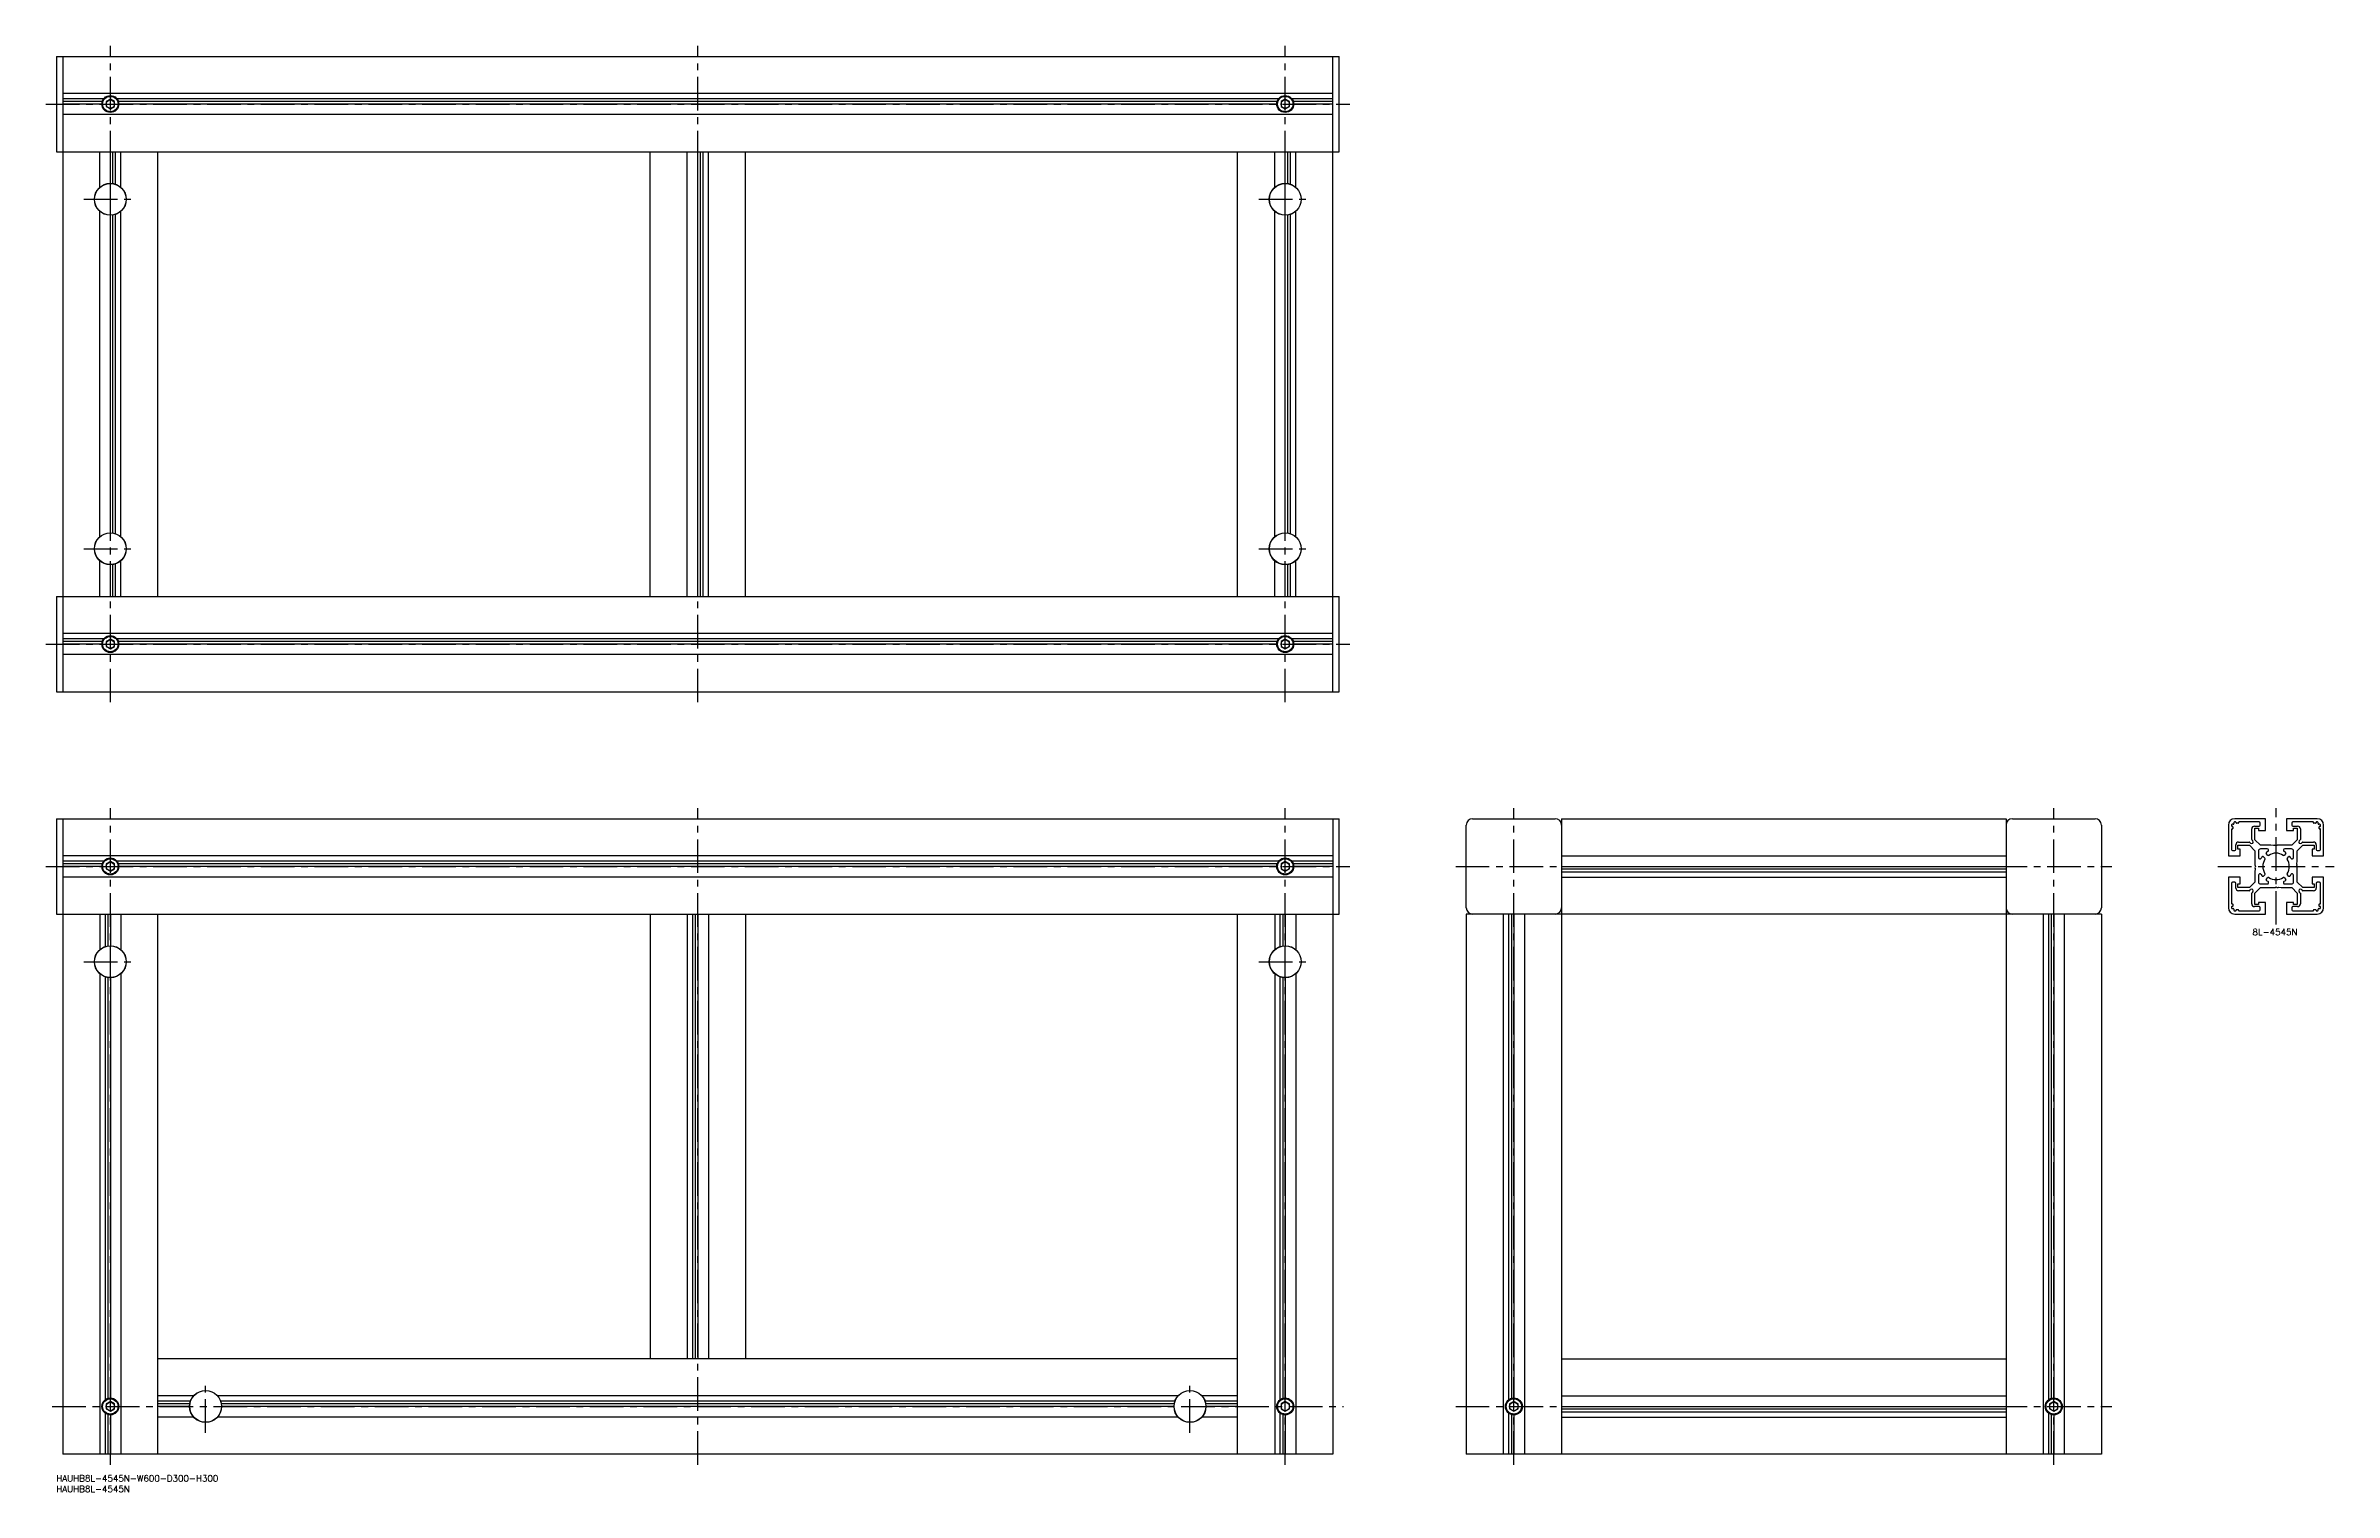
# Model space of a CAD drawing. Extents: x -5 to 1076, y -8 to 675.
import ezdxf

# ---------------------------------------------------------------- set-up
doc = ezdxf.new("R2010")
doc.units = 0
doc.header["$LTSCALE"] = 0.5
doc.linetypes.add('CENTER', pattern=[50.8, 31.75, -6.35, 6.35, -6.35])
for name, color, linetype in [('MSM_CENTER', 1, 'CENTER'), ('MSM_CONTINUOUS', 7, 'CONTINUOUS'), ('MSM_NARROW', 5, 'CONTINUOUS'), ('MSM_PART_NUMBER', 7, 'CONTINUOUS')]:
    doc.layers.add(name, color=color, linetype=linetype)
doc.styles.get("Standard").update_dxf_attribs({"font": 'txt.shx', "height": 3, "bigfont": 'bigfont.shx'})

# ---------------------------------------------------------------- blocks, each defined once
blk = doc.blocks.new('*U8')
at = {"layer": 'MSM_PART_NUMBER'}
blk.add_text('HAUHB8L-4545N-W600-D300-H300', height=3, dxfattribs=at).set_placement((0, -3))
blk = doc.blocks.new('*U9')
at = {"layer": 'MSM_PART_NUMBER'}
blk.add_text('HAUHB8L-4545N', height=3, dxfattribs=at).set_placement((0, -8))
blk = doc.blocks.new('*U10')
at = {"layer": 'MSM_PART_NUMBER'}
blk.add_text('8L-4545N', height=3, dxfattribs=at).set_placement((1037.4, 255))

msp = doc.modelspace()

# ---------------------------------------------------------------- linework, layer by layer
at = {"layer": 'MSM_CENTER'}
for p, q in [((25.5, 365), (25.5, 675)), ((303, 365), (303, 675)), ((580.5, 365), (580.5, 675)), ((-5, 647.5), (611, 647.5)), ((13, 602.5), (38.1, 602.5)), ((568, 602.5), (593.1, 602.5)), ((13, 437.5), (38.1, 437.5)), ((568, 437.5), (593.1, 437.5)), ((-5, 392.5), (611, 392.5)), ((25.5, 5), (25.5, 315)), ((303, 5), (303, 315)), ((580.5, 5), (580.5, 315)), ((688.5, 5), (688.5, 315)), ((943.5, 5), (943.5, 315)), ((1048.5, 260), (1048.5, 315)), ((-5, 287.5), (611, 287.5)), ((661, 287.5), (971, 287.5)), ((1021, 287.5), (1076, 287.5)), ((13, 242.5), (38.1, 242.5)), ((568, 242.5), (593.1, 242.5)), ((70.5, 20), (70.5, 45)), ((535.5, 20), (535.5, 45)), ((-2, 32.5), (608, 32.5)), ((661, 32.5), (971, 32.5))]:
    msp.add_line(p, q, dxfattribs=at)
at = {"layer": 'MSM_CONTINUOUS'}
for p, q in [((0, 670), (606, 670)), ((0, 670), (0, 625)), ((3, 670), (3, 370)), ((603, 370), (603, 670)), ((606, 625), (606, 670)), ((603, 652.5), (3, 652.5)), ((22.4, 650), (3, 650)), ((21.7, 648.7), (3, 648.7)), ((25.5, 649.8), (23.5, 648.7)), ((23.5, 648.7), (23.5, 646.3)), ((27.5, 648.7), (25.5, 649.8)), ((27.5, 646.3), (27.5, 648.7)), ((577.4, 650), (28.6, 650)), ((576.7, 648.7), (29.3, 648.7)), ((580.5, 649.8), (578.5, 648.7)), ((578.5, 648.7), (578.5, 646.3)), ((582.5, 648.7), (580.5, 649.8)), ((582.5, 646.3), (582.5, 648.7)), ((603, 650), (583.6, 650)), ((603, 648.7), (584.3, 648.7)), ((21.5, 647.5), (3, 647.5)), ((603, 642.5), (3, 642.5)), ((23.5, 646.3), (25.5, 645.2)), ((25.5, 645.2), (27.5, 646.3)), ((576.5, 647.5), (29.5, 647.5)), ((578.5, 646.3), (580.5, 645.2)), ((580.5, 645.2), (582.5, 646.3)), ((603, 647.5), (584.5, 647.5)), ((0, 625), (606, 625)), ((20.5, 608.2), (20.5, 625)), ((25.5, 610), (25.5, 625)), ((26.7, 610), (26.7, 625)), ((28, 609.6), (28, 625)), ((30.5, 608.2), (30.5, 625)), ((48, 415), (48, 625)), ((280.5, 415), (280.5, 625)), ((298, 415), (298, 625)), ((303, 415), (303, 625)), ((304.2, 415), (304.2, 625)), ((305.5, 415), (305.5, 625)), ((308, 415), (308, 625)), ((325.5, 415), (325.5, 625)), ((558, 415), (558, 625)), ((575.5, 608.2), (575.5, 625)), ((580.5, 610), (580.5, 625)), ((581.7, 610), (581.7, 625)), ((583, 609.6), (583, 625)), ((585.5, 608.2), (585.5, 625)), ((22.5, 609.4), (22.5, 609.4)), ((28.5, 609.4), (28.5, 609.4)), ((577.5, 609.4), (577.5, 609.4)), ((583.5, 609.4), (583.5, 609.4)), ((20.5, 443.2), (20.5, 596.8)), ((25.5, 445), (25.5, 595)), ((26.7, 445), (26.7, 595)), ((28, 444.6), (28, 595.4)), ((30.5, 443.2), (30.5, 596.8)), ((575.5, 443.2), (575.5, 596.8)), ((580.5, 445), (580.5, 595)), ((581.7, 445), (581.7, 595)), ((583, 444.6), (583, 595.4)), ((585.5, 443.2), (585.5, 596.8)), ((20.5, 415), (20.5, 431.8)), ((22.5, 430.6), (22.5, 430.6)), ((25.5, 415), (25.5, 430)), ((26.7, 415), (26.7, 430)), ((28, 415), (28, 430.4)), ((28.5, 430.6), (28.5, 430.6)), ((30.5, 415), (30.5, 431.8)), ((575.5, 415), (575.5, 431.8)), ((577.5, 430.6), (577.5, 430.6)), ((580.5, 415), (580.5, 430)), ((581.7, 415), (581.7, 430)), ((583, 415), (583, 430.4)), ((583.5, 430.6), (583.5, 430.6)), ((585.5, 415), (585.5, 431.8)), ((0, 415), (606, 415)), ((0, 415), (0, 370)), ((606, 370), (606, 415)), ((603, 397.5), (3, 397.5)), ((22.4, 395), (3, 395)), ((21.7, 393.7), (3, 393.7)), ((21.5, 392.5), (3, 392.5)), ((25.5, 394.8), (23.5, 393.7)), ((23.5, 393.7), (23.5, 391.3)), ((23.5, 391.3), (25.5, 390.2)), ((27.5, 393.7), (25.5, 394.8)), ((25.5, 390.2), (27.5, 391.3)), ((27.5, 391.3), (27.5, 393.7)), ((577.4, 395), (28.6, 395)), ((576.7, 393.7), (29.3, 393.7)), ((576.5, 392.5), (29.5, 392.5)), ((580.5, 394.8), (578.5, 393.7)), ((578.5, 393.7), (578.5, 391.3)), ((578.5, 391.3), (580.5, 390.2)), ((582.5, 393.7), (580.5, 394.8)), ((580.5, 390.2), (582.5, 391.3)), ((582.5, 391.3), (582.5, 393.7)), ((603, 395), (583.6, 395)), ((603, 393.7), (584.3, 393.7)), ((603, 392.5), (584.5, 392.5)), ((603, 387.5), (3, 387.5)), ((0, 370), (606, 370)), ((0, 310), (0, 265)), ((0, 310), (606, 310)), ((3, 310), (3, 10)), ((603, 310), (603, 10)), ((606, 265), (606, 310)), ((666, 268), (666, 307)), ((669, 310), (708, 310)), ((711, 310), (711, 10)), ((711, 310), (921, 310)), ((921, 310), (921, 10)), ((924, 310), (963, 310)), ((966, 307), (966, 268)), ((1026, 307), (1026, 292.5)), ((1027.5, 307.1), (1027.5, 306.6)), ((1027.5, 305), (1027.5, 295.5)), ((1027.7, 306.4), (1027.9, 306.4)), ((1027.9, 305.2), (1027.7, 305.2)), ((1028.3, 307.4), (1027.8, 307.4)), ((1028.1, 306.2), (1028.1, 305.4)), ((1028.6, 308.2), (1028.6, 307.7)), ((1029.4, 308.5), (1028.9, 308.5)), ((1043.5, 310), (1029, 310)), ((1029.6, 308.1), (1029.6, 308.3)), ((1030.6, 307.9), (1029.8, 307.9)), ((1030.8, 308.3), (1030.8, 308.1)), ((1040.5, 308.5), (1031, 308.5)), ((1037, 300.2), (1037, 305.2)), ((1038.3, 306.5), (1040.5, 306.5)), ((1038.5, 300.1), (1038.5, 305.5)), ((1038.5, 305.5), (1040.3, 305.5)), ((1040.3, 305.5), (1040.3, 304.5)), ((1040.3, 304.5), (1043.5, 304.5)), ((1041, 307), (1041, 308)), ((1043.5, 304.5), (1043.5, 310)), ((1053.5, 310), (1053.5, 304.5)), ((1068, 310), (1053.5, 310)), ((1053.5, 304.5), (1056.7, 304.5)), ((1056, 308), (1056, 307)), ((1066, 308.5), (1056.5, 308.5)), ((1056.5, 306.5), (1058.7, 306.5)), ((1056.7, 304.5), (1056.7, 305.5)), ((1056.7, 305.5), (1058.5, 305.5)), ((1058.5, 305.5), (1058.5, 300.1)), ((1060, 305.2), (1060, 300.2)), ((1066.2, 308.1), (1066.2, 308.3)), ((1067.2, 307.9), (1066.4, 307.9)), ((1067.4, 308.3), (1067.4, 308.1)), ((1068.1, 308.5), (1067.6, 308.5)), ((1068.4, 307.7), (1068.4, 308.2)), ((1069.2, 307.4), (1068.7, 307.4)), ((1068.9, 305.4), (1068.9, 306.2)), ((1069.1, 306.4), (1069.3, 306.4)), ((1069.3, 305.2), (1069.1, 305.2)), ((1069.5, 306.6), (1069.5, 307.1)), ((1069.5, 295.5), (1069.5, 305)), ((1071, 292.5), (1071, 307)), ((603, 292.5), (3, 292.5)), ((711, 292.5), (921, 292.5)), ((1026, 292.5), (1031.5, 292.5)), ((1028, 295), (1029, 295)), ((1029.5, 295.5), (1029.5, 297.7)), ((1030.5, 295.7), (1030.5, 297.5)), ((1030.5, 297.5), (1035.9, 297.5)), ((1031.5, 295.7), (1030.5, 295.7)), ((1030.8, 299), (1035.8, 299)), ((1031.5, 292.5), (1031.5, 295.7)), ((1035.9, 297.5), (1038.5, 294.9)), ((1036, 298.9), (1036.4, 298.5)), ((1037.5, 299.6), (1037.1, 300)), ((1041.1, 297.5), (1038.5, 300.1)), ((1038.5, 294.9), (1038.5, 288.2)), ((1040.2, 294.8), (1040.2, 291.7)), ((1046, 297.5), (1041.1, 297.5)), ((1044.3, 295.8), (1041.2, 295.8)), ((1042.4, 292.2), (1043.3, 291.3)), ((1044.7, 292.7), (1043.8, 293.6)), ((1047.3, 297.3), (1046, 297.5)), ((1047.6, 297.4), (1047.3, 297.3)), ((1048.5, 297.2), (1048.1, 297.4)), ((1048.9, 297.4), (1048.5, 297.2)), ((1055.9, 297.5), (1049.2, 297.5)), ((1053.2, 293.6), (1052.3, 292.7)), ((1055.8, 295.8), (1052.7, 295.8)), ((1053.7, 291.3), (1054.6, 292.2)), ((1058.5, 300.1), (1055.9, 297.5)), ((1056.8, 291.7), (1056.8, 294.8)), ((1058.5, 294.9), (1061.1, 297.5)), ((1058.5, 290), (1058.5, 294.9)), ((1059.9, 300), (1059.5, 299.6)), ((1060.6, 298.5), (1061, 298.9)), ((1061.1, 297.5), (1066.5, 297.5)), ((1061.2, 299), (1066.2, 299)), ((1066.5, 295.7), (1065.5, 295.7)), ((1065.5, 295.7), (1065.5, 292.5)), ((1065.5, 292.5), (1071, 292.5)), ((1066.5, 297.5), (1066.5, 295.7)), ((1067.5, 297.7), (1067.5, 295.5)), ((1068, 295), (1069, 295)), ((22.4, 290), (3, 290)), ((21.7, 288.7), (3, 288.7)), ((21.5, 287.5), (3, 287.5)), ((603, 282.5), (3, 282.5)), ((25.5, 289.8), (23.5, 288.7)), ((23.5, 288.7), (23.5, 286.3)), ((23.5, 286.3), (25.5, 285.2)), ((27.5, 288.7), (25.5, 289.8)), ((25.5, 285.2), (27.5, 286.3)), ((27.5, 286.3), (27.5, 288.7)), ((577.4, 290), (28.6, 290)), ((576.7, 288.7), (29.3, 288.7)), ((576.5, 287.5), (29.5, 287.5)), ((580.5, 289.8), (578.5, 288.7)), ((578.5, 288.7), (578.5, 286.3)), ((578.5, 286.3), (580.5, 285.2)), ((582.5, 288.7), (580.5, 289.8)), ((580.5, 285.2), (582.5, 286.3)), ((582.5, 286.3), (582.5, 288.7)), ((603, 290), (583.6, 290)), ((603, 288.7), (584.3, 288.7)), ((603, 287.5), (584.5, 287.5)), ((711, 287.5), (921, 287.5)), ((711, 286.3), (921, 286.3)), ((711, 285), (921, 285)), ((711, 282.5), (921, 282.5)), ((1031.5, 282.5), (1026, 282.5)), ((1026, 282.5), (1026, 268)), ((1031.5, 279.3), (1031.5, 282.5)), ((1038.7, 286.3), (1038.5, 285)), ((1038.5, 285), (1038.5, 280.1)), ((1038.6, 287.9), (1038.8, 287.5)), ((1038.8, 287.5), (1038.6, 287.1)), ((1038.6, 286.6), (1038.7, 286.3)), ((1040.2, 283.3), (1040.2, 280.2)), ((1043.3, 283.7), (1042.4, 282.8)), ((1043.8, 281.4), (1044.7, 282.3)), ((1052.3, 282.3), (1053.2, 281.4)), ((1054.6, 282.8), (1053.7, 283.7)), ((1056.8, 280.2), (1056.8, 283.3)), ((1058.2, 287.5), (1058.4, 287.9)), ((1058.4, 287.1), (1058.2, 287.5)), ((1058.3, 288.7), (1058.5, 290)), ((1058.4, 288.4), (1058.3, 288.7)), ((1058.5, 280.1), (1058.5, 286.8)), ((1071, 282.5), (1065.5, 282.5)), ((1065.5, 282.5), (1065.5, 279.3)), ((1071, 268), (1071, 282.5)), ((1027.5, 279.5), (1027.5, 270)), ((1029, 280), (1028, 280)), ((1029.5, 277.3), (1029.5, 279.5)), ((1030.5, 277.5), (1030.5, 279.3)), ((1030.5, 279.3), (1031.5, 279.3)), ((1035.9, 277.5), (1030.5, 277.5)), ((1035.8, 276), (1030.8, 276)), ((1038.5, 280.1), (1035.9, 277.5)), ((1036.4, 276.5), (1036, 276.1)), ((1037, 269.8), (1037, 274.8)), ((1037.1, 275), (1037.5, 275.4)), ((1038.5, 274.9), (1041.1, 277.5)), ((1038.5, 269.5), (1038.5, 274.9)), ((1043.5, 270.5), (1040.3, 270.5)), ((1040.3, 270.5), (1040.3, 269.5)), ((1041.1, 277.5), (1047.8, 277.5)), ((1041.2, 279.2), (1044.3, 279.2)), ((1043.5, 265), (1043.5, 270.5)), ((1048.1, 277.6), (1048.5, 277.8)), ((1048.5, 277.8), (1048.9, 277.6)), ((1049.4, 277.6), (1049.7, 277.7)), ((1049.7, 277.7), (1051, 277.5)), ((1051, 277.5), (1055.9, 277.5)), ((1052.7, 279.2), (1055.8, 279.2)), ((1056.7, 270.5), (1053.5, 270.5)), ((1053.5, 270.5), (1053.5, 265)), ((1055.9, 277.5), (1058.5, 274.9)), ((1056.7, 269.5), (1056.7, 270.5)), ((1061.1, 277.5), (1058.5, 280.1)), ((1058.5, 274.9), (1058.5, 269.5)), ((1059.5, 275.4), (1059.9, 275)), ((1060, 274.8), (1060, 269.8)), ((1061, 276.1), (1060.6, 276.5)), ((1066.5, 277.5), (1061.1, 277.5)), ((1066.2, 276), (1061.2, 276)), ((1065.5, 279.3), (1066.5, 279.3)), ((1066.5, 279.3), (1066.5, 277.5)), ((1067.5, 279.5), (1067.5, 277.3)), ((1069, 280), (1068, 280)), ((1069.5, 270), (1069.5, 279.5)), ((0, 265), (606, 265)), ((20.5, 265), (20.5, 248.2)), ((23, 265), (23, 249.6)), ((24.3, 265), (24.3, 250)), ((25.5, 265), (25.5, 250)), ((30.5, 265), (30.5, 248.2)), ((48, 10), (48, 265)), ((280.5, 265), (280.5, 55)), ((298, 265), (298, 55)), ((300.5, 265), (300.5, 55)), ((301.8, 265), (301.8, 55)), ((303, 265), (303, 55)), ((308, 265), (308, 55)), ((325.5, 265), (325.5, 55)), ((558, 10), (558, 265)), ((575.5, 265), (575.5, 248.2)), ((578, 265), (578, 249.6)), ((579.3, 265), (579.3, 250)), ((580.5, 265), (580.5, 250)), ((585.5, 265), (585.5, 248.2)), ((966, 265), (666, 265)), ((666, 265), (666, 10)), ((683.5, 265), (683.5, 10)), ((686, 265), (686, 35.6)), ((687.3, 265), (687.3, 36.3)), ((688.5, 265), (688.5, 36.5)), ((693.5, 265), (693.5, 10)), ((938.5, 265), (938.5, 10)), ((941, 265), (941, 35.6)), ((942.3, 265), (942.3, 36.3)), ((943.5, 265), (943.5, 36.5)), ((948.5, 265), (948.5, 10)), ((966, 265), (966, 10)), ((1027.5, 268.4), (1027.5, 267.9)), ((1027.7, 269.8), (1027.9, 269.8)), ((1027.9, 268.6), (1027.7, 268.6)), ((1027.8, 267.6), (1028.3, 267.6)), ((1028.1, 269.6), (1028.1, 268.8)), ((1028.6, 267.3), (1028.6, 266.8)), ((1028.9, 266.5), (1029.4, 266.5)), ((1029, 265), (1043.5, 265)), ((1029.6, 266.7), (1029.6, 266.9)), ((1029.8, 267.1), (1030.6, 267.1)), ((1030.8, 266.9), (1030.8, 266.7)), ((1031, 266.5), (1040.5, 266.5)), ((1040.5, 268.5), (1038.3, 268.5)), ((1040.3, 269.5), (1038.5, 269.5)), ((1041, 267), (1041, 268)), ((1053.5, 265), (1068, 265)), ((1056, 268), (1056, 267)), ((1058.7, 268.5), (1056.5, 268.5)), ((1056.5, 266.5), (1066, 266.5)), ((1058.5, 269.5), (1056.7, 269.5)), ((1066.2, 266.7), (1066.2, 266.9)), ((1066.4, 267.1), (1067.2, 267.1)), ((1067.4, 266.9), (1067.4, 266.7)), ((1067.6, 266.5), (1068.1, 266.5)), ((1068.4, 266.8), (1068.4, 267.3)), ((1068.7, 267.6), (1069.2, 267.6)), ((1068.9, 268.8), (1068.9, 269.6)), ((1069.1, 269.8), (1069.3, 269.8)), ((1069.3, 268.6), (1069.1, 268.6)), ((1069.5, 267.9), (1069.5, 268.4)), ((22.5, 249.4), (22.5, 249.4)), ((28.5, 249.4), (28.5, 249.4)), ((577.5, 249.4), (577.5, 249.4)), ((583.5, 249.4), (583.5, 249.4)), ((20.5, 236.8), (20.5, 10)), ((23, 235.4), (23, 35.6)), ((24.3, 235), (24.3, 36.3)), ((25.5, 235), (25.5, 36.5)), ((30.5, 236.8), (30.5, 10)), ((575.5, 236.8), (575.5, 10)), ((578, 235.4), (578, 35.6)), ((579.3, 235), (579.3, 36.3)), ((580.5, 235), (580.5, 36.5)), ((585.5, 236.8), (585.5, 10)), ((558, 55), (48, 55)), ((711, 55), (921, 55)), ((25.5, 34.8), (23.5, 33.7)), ((23.5, 33.7), (23.5, 31.3)), ((27.5, 33.7), (25.5, 34.8)), ((27.5, 31.3), (27.5, 33.7)), ((64.8, 37.5), (48, 37.5)), ((63.4, 35), (48, 35)), ((63, 33.7), (48, 33.7)), ((63, 32.5), (48, 32.5)), ((63.6, 35.5), (63.6, 35.5)), ((529.8, 37.5), (76.2, 37.5)), ((528.4, 35), (77.6, 35)), ((528, 33.7), (78, 33.7)), ((528, 32.5), (78.1, 32.5)), ((558, 37.5), (541.2, 37.5)), ((542.4, 35.5), (542.4, 35.5)), ((558, 35), (542.6, 35)), ((558, 33.7), (543, 33.7)), ((558, 32.5), (543.1, 32.5)), ((580.5, 34.8), (578.5, 33.7)), ((578.5, 33.7), (578.5, 31.3)), ((582.5, 33.7), (580.5, 34.8)), ((582.5, 31.3), (582.5, 33.7)), ((688.5, 34.8), (686.5, 33.7)), ((686.5, 33.7), (686.5, 31.3)), ((690.5, 33.7), (688.5, 34.8)), ((690.5, 31.3), (690.5, 33.7)), ((711, 37.5), (921, 37.5)), ((711, 32.5), (921, 32.5)), ((943.5, 34.8), (941.5, 33.7)), ((941.5, 33.7), (941.5, 31.3)), ((945.5, 33.7), (943.5, 34.8)), ((945.5, 31.3), (945.5, 33.7)), ((23, 29.4), (23, 10)), ((23.5, 31.3), (25.5, 30.2)), ((24.3, 28.7), (24.3, 10)), ((25.5, 30.2), (27.5, 31.3)), ((25.5, 28.5), (25.5, 10)), ((64.8, 27.5), (48, 27.5)), ((63.6, 29.5), (63.6, 29.5)), ((529.8, 27.5), (76.2, 27.5)), ((558, 27.5), (541.2, 27.5)), ((542.4, 29.5), (542.4, 29.5)), ((578, 29.4), (578, 10)), ((578.5, 31.3), (580.5, 30.2)), ((579.3, 28.7), (579.3, 10)), ((580.5, 30.2), (582.5, 31.3)), ((580.5, 28.5), (580.5, 10)), ((686, 29.4), (686, 10)), ((686.5, 31.3), (688.5, 30.2)), ((687.3, 28.7), (687.3, 10)), ((688.5, 30.2), (690.5, 31.3)), ((688.5, 28.5), (688.5, 10)), ((711, 31.3), (921, 31.3)), ((711, 30), (921, 30)), ((711, 27.5), (921, 27.5)), ((941, 29.4), (941, 10)), ((941.5, 31.3), (943.5, 30.2)), ((942.3, 28.7), (942.3, 10)), ((943.5, 30.2), (945.5, 31.3)), ((943.5, 28.5), (943.5, 10)), ((603, 10), (3, 10)), ((966, 10), (666, 10))]:
    msp.add_line(p, q, dxfattribs=at)
for centre, radius in [((25.5, 647.5), 4), ((25.5, 647.5), 3.63), ((25.5, 647.5), 2), ((580.5, 647.5), 4), ((580.5, 647.5), 3.63), ((580.5, 647.5), 2), ((25.5, 602.5), 7.5), ((25.5, 602.5), 7.55), ((580.5, 602.5), 7.5), ((580.5, 602.5), 7.55), ((25.5, 437.5), 7.5), ((25.5, 437.5), 7.55), ((580.5, 437.5), 7.5), ((580.5, 437.5), 7.55), ((25.5, 392.5), 4), ((25.5, 392.5), 3.63), ((25.5, 392.5), 2), ((580.5, 392.5), 4), ((580.5, 392.5), 3.63), ((580.5, 392.5), 2), ((25.5, 287.5), 4), ((25.5, 287.5), 3.63), ((25.5, 287.5), 2), ((580.5, 287.5), 4), ((580.5, 287.5), 3.63), ((580.5, 287.5), 2), ((25.5, 242.5), 7.5), ((25.5, 242.5), 7.55), ((580.5, 242.5), 7.5), ((580.5, 242.5), 7.55), ((25.5, 32.5), 4), ((25.5, 32.5), 3.63), ((25.5, 32.5), 2), ((70.5, 32.5), 7.5), ((70.5, 32.5), 7.55), ((535.5, 32.5), 7.5), ((535.5, 32.5), 7.55), ((580.5, 32.5), 4), ((580.5, 32.5), 3.63), ((580.5, 32.5), 2), ((688.5, 32.5), 4), ((688.5, 32.5), 3.63), ((688.5, 32.5), 2), ((943.5, 32.5), 4), ((943.5, 32.5), 3.63), ((943.5, 32.5), 2)]:
    msp.add_circle(centre, radius, dxfattribs=at)
for centre, radius, start, end in [((669, 307), 3, 90, 180), ((708, 307), 3, 0, 90), ((924, 307), 3, 90, 180), ((963, 307), 3, 0, 90), ((1029, 307), 3, 90, 180), ((1027.8, 307.1), 0.3, 90, 180), ((1027.7, 306.6), 0.2, 180, 270), ((1027.7, 305), 0.2, 90, 180), ((1027.9, 306.2), 0.2, 0, 90), ((1027.9, 305.4), 0.2, 270, 0), ((1028.3, 307.7), 0.3, 270, 0), ((1028.9, 308.2), 0.3, 90, 180), ((1029.4, 308.3), 0.2, 0, 90), ((1029.8, 308.1), 0.2, 180, 270), ((1030.6, 308.1), 0.2, 270, 0), ((1031, 308.3), 0.2, 90, 180), ((1038.3, 305.2), 1.3, 90, 180), ((1040.5, 308), 0.5, 0, 90), ((1040.5, 307), 0.5, 270, 0), ((1056.5, 308), 0.5, 90, 180), ((1056.5, 307), 0.5, 180, 270), ((1058.7, 305.2), 1.3, 0, 90), ((1066, 308.3), 0.2, 0, 90), ((1066.4, 308.1), 0.2, 180, 270), ((1067.2, 308.1), 0.2, 270, 0), ((1067.6, 308.3), 0.2, 90, 180), ((1068, 307), 3, 0, 90), ((1068.1, 308.2), 0.3, 0, 90), ((1068.7, 307.7), 0.3, 180, 270), ((1069.1, 306.2), 0.2, 90, 180), ((1069.1, 305.4), 0.2, 180, 270), ((1069.2, 307.1), 0.3, 0, 90), ((1069.3, 306.6), 0.2, 270, 0), ((1069.3, 305), 0.2, 0, 90), ((1028, 295.5), 0.5, 180, 270), ((1029, 295.5), 0.5, 270, 0), ((1030.8, 297.7), 1.3, 90, 180), ((1035.8, 298.7), 0.3, 45, 90), ((1037, 299), 0.75, 225, 45), ((1037.3, 300.2), 0.3, 180, 225), ((1041.2, 294.8), 1, 90, 180), ((1048.5, 287.5), 8, 144.7199, 150.8754), ((1042.2, 291.9), 0.3, 45, 144.7199), ((1044.1, 293.8), 0.3, 125.2801, 225), ((1048.5, 287.5), 8, 119.1246, 125.2801), ((1044.3, 295.1), 0.7, 299.1246, 90), ((1044.9, 293), 0.3, 225, 303.5523), ((1048.5, 287.5), 6.25, 56.4477, 123.5523), ((1047.8, 297), 0.5, 60, 120), ((1049.2, 297), 0.5, 90, 120), ((1052.7, 295.1), 0.7, 90, 240.8754), ((1052.1, 293), 0.3, 236.4477, 315), ((1048.5, 287.5), 8, 54.7199, 60.8754), ((1052.9, 293.8), 0.3, 315, 54.7199), ((1054.8, 291.9), 0.3, 35.2801, 135), ((1048.5, 287.5), 8, 29.1246, 35.2801), ((1055.8, 294.8), 1, 0, 90), ((1060, 299), 0.75, 135, 315), ((1059.7, 300.2), 0.3, 315, 0), ((1061.2, 298.7), 0.3, 90, 135), ((1066.2, 297.7), 1.3, 0, 90), ((1068, 295.5), 0.5, 180, 270), ((1069, 295.5), 0.5, 270, 0), ((1039, 288.2), 0.5, 180, 210), ((1039, 286.8), 0.5, 150, 210), ((1040.9, 291.7), 0.7, 180, 330.8754), ((1040.9, 283.3), 0.7, 29.1246, 180), ((1048.5, 287.5), 8, 209.1246, 215.2801), ((1042.2, 283.1), 0.3, 215.2801, 315), ((1048.5, 287.5), 6.25, 146.4477, 213.5523), ((1043, 291.1), 0.3, 326.4477, 45), ((1043, 283.9), 0.3, 315, 33.5523), ((1044.1, 281.2), 0.3, 135, 234.7199), ((1044.9, 282), 0.3, 56.4477, 135), ((1048.5, 287.5), 6.25, 236.4477, 303.5523), ((1052.1, 282), 0.3, 45, 123.5523), ((1052.9, 281.2), 0.3, 305.2801, 45), ((1054, 291.1), 0.3, 135, 213.5523), ((1048.5, 287.5), 6.25, 326.4477, 33.5523), ((1054, 283.9), 0.3, 146.4477, 225), ((1054.8, 283.1), 0.3, 225, 324.7199), ((1048.5, 287.5), 8, 324.7199, 330.8754), ((1056.1, 291.7), 0.7, 209.1246, 0), ((1056.1, 283.3), 0.7, 0, 150.8754), ((1058, 288.2), 0.5, 330, 30), ((1058, 286.8), 0.5, 0, 30), ((1028, 279.5), 0.5, 90, 180), ((1029, 279.5), 0.5, 0, 90), ((1030.8, 277.3), 1.3, 180, 270), ((1035.8, 276.3), 0.3, 270, 315), ((1037, 276), 0.75, 315, 135), ((1037.3, 274.8), 0.3, 135, 180), ((1041.2, 280.2), 1, 180, 270), ((1048.5, 287.5), 8, 234.7199, 240.8754), ((1044.3, 279.9), 0.7, 270, 60.8754), ((1047.8, 278), 0.5, 270, 300), ((1049.2, 278), 0.5, 240, 300), ((1052.7, 279.9), 0.7, 119.1246, 270), ((1048.5, 287.5), 8, 299.1246, 305.2801), ((1055.8, 280.2), 1, 270, 0), ((1060, 276), 0.75, 45, 225), ((1059.7, 274.8), 0.3, 0, 45), ((1061.2, 276.3), 0.3, 225, 270), ((1066.2, 277.3), 1.3, 270, 0), ((1068, 279.5), 0.5, 90, 180), ((1069, 279.5), 0.5, 0, 90), ((669, 268), 3, 180, 270), ((708, 268), 3, 270, 0), ((924, 268), 3, 180, 270), ((963, 268), 3, 270, 0), ((1029, 268), 3, 180, 270), ((1027.7, 270), 0.2, 180, 270), ((1027.7, 268.4), 0.2, 90, 180), ((1027.8, 267.9), 0.3, 180, 270), ((1027.9, 269.6), 0.2, 0, 90), ((1027.9, 268.8), 0.2, 270, 0), ((1028.3, 267.3), 0.3, 0, 90), ((1028.9, 266.8), 0.3, 180, 270), ((1029.4, 266.7), 0.2, 270, 0), ((1029.8, 266.9), 0.2, 90, 180), ((1030.6, 266.9), 0.2, 0, 90), ((1031, 266.7), 0.2, 180, 270), ((1038.3, 269.8), 1.3, 180, 270), ((1040.5, 268), 0.5, 0, 90), ((1040.5, 267), 0.5, 270, 0), ((1056.5, 268), 0.5, 90, 180), ((1056.5, 267), 0.5, 180, 270), ((1058.7, 269.8), 1.3, 270, 0), ((1066, 266.7), 0.2, 270, 0), ((1066.4, 266.9), 0.2, 90, 180), ((1067.2, 266.9), 0.2, 0, 90), ((1067.6, 266.7), 0.2, 180, 270), ((1068, 268), 3, 270, 0), ((1068.1, 266.8), 0.3, 270, 0), ((1068.7, 267.3), 0.3, 90, 180), ((1069.1, 269.6), 0.2, 90, 180), ((1069.1, 268.8), 0.2, 180, 270), ((1069.2, 267.9), 0.3, 270, 0), ((1069.3, 270), 0.2, 270, 0), ((1069.3, 268.4), 0.2, 0, 90)]:
    msp.add_arc(centre, radius, start, end, dxfattribs=at)
at = {"layer": 'MSM_NARROW'}
for p, q in [((23, 609.6), (23, 609.6)), ((28, 609.6), (28, 609.6)), ((578, 609.6), (578, 609.6)), ((583, 609.6), (583, 609.6)), ((23, 430.4), (23, 430.4)), ((28, 430.4), (28, 430.4)), ((578, 430.4), (578, 430.4)), ((583, 430.4), (583, 430.4)), ((23, 249.6), (23, 249.6)), ((28, 249.6), (28, 249.6)), ((578, 249.6), (578, 249.6)), ((583, 249.6), (583, 249.6)), ((63.4, 35), (63.4, 35)), ((542.6, 35), (542.6, 35)), ((63.4, 30), (63.4, 30)), ((542.6, 30), (542.6, 30))]:
    msp.add_line(p, q, dxfattribs=at)

# ---------------------------------------------------------------- block references
at = {"layer": 'MSM_CONTINUOUS'}
for name in ['*U10', '*U8', '*U9']:
    msp.add_blockref(name, (0, 0), dxfattribs=at)

doc.saveas('drawing.dxf')
